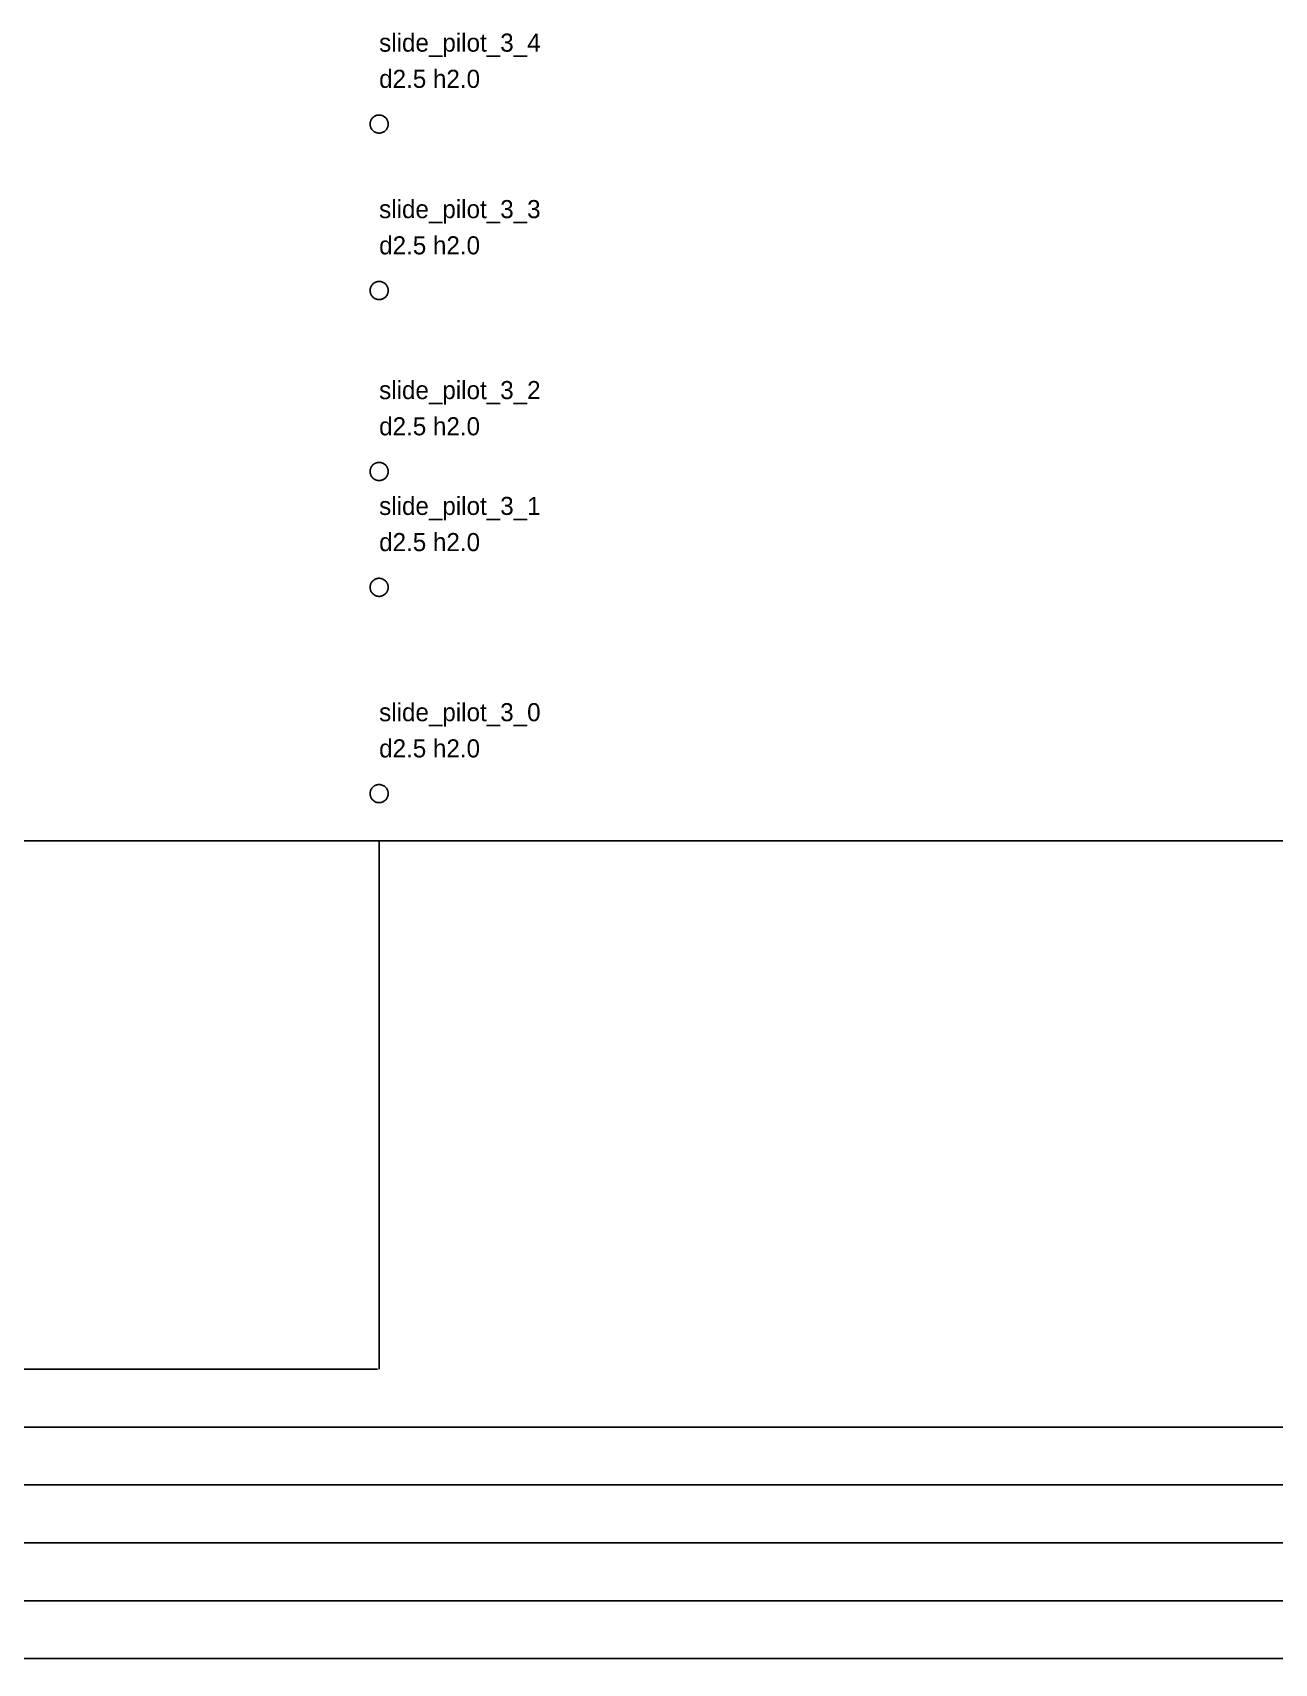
# Model space of a CAD drawing. Header units: millimetres. Extents: x -90 to 2551, y -195 to 364.
# Drawn here: x 1521.6 to 1693.2, y -113.7 to 111.6 of the extents above; entities that cross this region are included whole.
import ezdxf

# ---------------------------------------------------------------- set-up
doc = ezdxf.new("R2010")
doc.units = ezdxf.units.MM
for name, color, linetype in [('ANNOTATION', 7, 'Continuous'), ('CUT', 1, 'Continuous'), ('DIMENSION', 8, 'Continuous')]:
    doc.layers.add(name, color=color, linetype=linetype)
doc.dimstyles.get("Standard").update_dxf_attribs({"dimtxt": 2.5, "dimasz": 2.5, "dimexe": 1.25, "dimexo": 0.625, "dimtad": 1, "dimtxsty": 'Standard', "dimcen": 2.5, "dimazin": 3, "dimtfac": 1, "dimtmove": 0, "dimatfit": 3})

# ---------------------------------------------------------------- blocks, each defined once
blk = doc.blocks.new('_CLOSEDFILLED')
at = {"color": 0, "linetype": 'ByBlock'}
blk.add_solid([(-1, 0.16), (0, 0), (-1, -0.16)], dxfattribs=at)
blk = doc.blocks.new('*D7')
for p, q in [((0, 0), (0, -73)), ((1569.5, 0), (1569.5, -73)), ((0.25, -73), (781.75, -73)), ((787.75, -73), (1569.25, -73))]:
    blk.add_line(p, q)
at = {"layer": 'Defpoints'}
for p in [(0, 0), (1569.5, 0), (0, -73)]:
    blk.add_point(p, dxfattribs=at)
at = {"layer": 'DIMENSION', "xscale": 0.25, "yscale": 0.25, "rotation": 180}
blk.add_blockref('_CLOSEDFILLED', (0, -73), dxfattribs=at)
at = {"layer": 'DIMENSION', "xscale": 0.25, "yscale": 0.25}
blk.add_blockref('_CLOSEDFILLED', (1569.5, -73), dxfattribs=at)
at = {"layer": 'DIMENSION', "insert": (784.75, -73), "char_height": 1, "attachment_point": 5}
blk.add_mtext('1569,5', dxfattribs=at)
blk = doc.blocks.new('*D8')
for p, q in [((0, 0), (0, -81)), ((1779.5, 0), (1779.5, -81)), ((0.25, -81), (886.75, -81)), ((892.75, -81), (1779.25, -81))]:
    blk.add_line(p, q)
at = {"layer": 'Defpoints'}
for p in [(0, 0), (1779.5, 0), (0, -81)]:
    blk.add_point(p, dxfattribs=at)
at = {"layer": 'DIMENSION', "xscale": 0.25, "yscale": 0.25, "rotation": 180}
blk.add_blockref('_CLOSEDFILLED', (0, -81), dxfattribs=at)
at = {"layer": 'DIMENSION', "xscale": 0.25, "yscale": 0.25}
blk.add_blockref('_CLOSEDFILLED', (1779.5, -81), dxfattribs=at)
at = {"layer": 'DIMENSION', "insert": (889.75, -81), "char_height": 1, "attachment_point": 5}
blk.add_mtext('1779,5', dxfattribs=at)
blk = doc.blocks.new('*D9')
for p, q in [((0, 0), (0, -89)), ((1989.5, 0), (1989.5, -89)), ((0.25, -89), (991.75, -89)), ((997.75, -89), (1989.25, -89))]:
    blk.add_line(p, q)
at = {"layer": 'Defpoints'}
for p in [(0, 0), (1989.5, 0), (0, -89)]:
    blk.add_point(p, dxfattribs=at)
at = {"layer": 'DIMENSION', "xscale": 0.25, "yscale": 0.25, "rotation": 180}
blk.add_blockref('_CLOSEDFILLED', (0, -89), dxfattribs=at)
at = {"layer": 'DIMENSION', "xscale": 0.25, "yscale": 0.25}
blk.add_blockref('_CLOSEDFILLED', (1989.5, -89), dxfattribs=at)
at = {"layer": 'DIMENSION', "insert": (994.75, -89), "char_height": 1, "attachment_point": 5}
blk.add_mtext('1989,5', dxfattribs=at)
blk = doc.blocks.new('*D10')
for p, q in [((0, 0), (0, -97)), ((2199.5, 0), (2199.5, -97)), ((0.25, -97), (1096.75, -97)), ((1102.75, -97), (2199.25, -97))]:
    blk.add_line(p, q)
at = {"layer": 'Defpoints'}
for p in [(0, 0), (2199.5, 0), (0, -97)]:
    blk.add_point(p, dxfattribs=at)
at = {"layer": 'DIMENSION', "xscale": 0.25, "yscale": 0.25, "rotation": 180}
blk.add_blockref('_CLOSEDFILLED', (0, -97), dxfattribs=at)
at = {"layer": 'DIMENSION', "xscale": 0.25, "yscale": 0.25}
blk.add_blockref('_CLOSEDFILLED', (2199.5, -97), dxfattribs=at)
at = {"layer": 'DIMENSION', "insert": (1099.75, -97), "char_height": 1, "attachment_point": 5}
blk.add_mtext('2199,5', dxfattribs=at)
blk = doc.blocks.new('*D11')
for p, q in [((0, 0), (0, -105)), ((2291, 0), (2291, -105)), ((0.25, -105), (1143.5, -105)), ((1147.5, -105), (2290.75, -105))]:
    blk.add_line(p, q)
at = {"layer": 'Defpoints'}
for p in [(0, 0), (2291, 0), (0, -105)]:
    blk.add_point(p, dxfattribs=at)
at = {"layer": 'DIMENSION', "xscale": 0.25, "yscale": 0.25, "rotation": 180}
blk.add_blockref('_CLOSEDFILLED', (0, -105), dxfattribs=at)
at = {"layer": 'DIMENSION', "xscale": 0.25, "yscale": 0.25}
blk.add_blockref('_CLOSEDFILLED', (2291, -105), dxfattribs=at)
at = {"layer": 'DIMENSION', "insert": (1145.5, -105), "char_height": 1, "attachment_point": 5}
blk.add_mtext('2291', dxfattribs=at)
blk = doc.blocks.new('*D12')
for p, q in [((0, 0), (0, -113)), ((2300, 0), (2300, -113)), ((0.25, -113), (1148, -113)), ((1152, -113), (2299.75, -113))]:
    blk.add_line(p, q)
at = {"layer": 'Defpoints'}
for p in [(0, 0), (2300, 0), (0, -113)]:
    blk.add_point(p, dxfattribs=at)
at = {"layer": 'DIMENSION', "xscale": 0.25, "yscale": 0.25, "rotation": 180}
blk.add_blockref('_CLOSEDFILLED', (0, -113), dxfattribs=at)
at = {"layer": 'DIMENSION', "xscale": 0.25, "yscale": 0.25}
blk.add_blockref('_CLOSEDFILLED', (2300, -113), dxfattribs=at)
at = {"layer": 'DIMENSION', "insert": (1150, -113), "char_height": 1, "attachment_point": 5}
blk.add_mtext('2300', dxfattribs=at)

msp = doc.modelspace()

# ---------------------------------------------------------------- linework, layer by layer
at = {"layer": 'CUT'}
for p, q in [((1568.25, 99.0785), (1568.26, 99.1567)), ((1568.26, 99.1567), (1568.27, 99.2342)), ((1568.27, 99.2342), (1568.29, 99.3109)), ((1568.29, 99.3109), (1568.31, 99.3863)), ((1568.31, 99.3863), (1568.34, 99.4602)), ((1568.34, 99.4602), (1568.37, 99.5322)), ((1568.37, 99.5322), (1568.4, 99.6022)), ((1568.4, 99.6022), (1568.44, 99.6698)), ((1568.44, 99.6698), (1568.49, 99.7347)), ((1568.49, 99.7347), (1568.54, 99.7968)), ((1568.54, 99.7968), (1568.59, 99.8557)), ((1568.59, 99.8557), (1568.64, 99.9112)), ((1568.64, 99.9112), (1568.7, 99.9631)), ((1568.7, 99.9631), (1568.77, 100.011)), ((1568.77, 100.011), (1568.83, 100.055)), ((1568.83, 100.055), (1568.9, 100.095)), ((1568.9, 100.095), (1568.97, 100.131)), ((1568.97, 100.131), (1569.04, 100.162)), ((1569.04, 100.162), (1569.11, 100.189)), ((1569.11, 100.189), (1569.19, 100.211)), ((1569.19, 100.211), (1569.27, 100.228)), ((1569.27, 100.228), (1569.34, 100.24)), ((1569.34, 100.24), (1569.42, 100.248)), ((1569.42, 100.248), (1569.5, 100.25)), ((1569.5, 100.25), (1569.58, 100.248)), ((1569.58, 100.248), (1569.66, 100.24)), ((1569.66, 100.24), (1569.73, 100.228)), ((1569.73, 100.228), (1569.81, 100.211)), ((1569.81, 100.211), (1569.89, 100.189)), ((1569.89, 100.189), (1569.96, 100.162)), ((1569.96, 100.162), (1570.03, 100.131)), ((1570.03, 100.131), (1570.1, 100.095)), ((1570.1, 100.095), (1570.17, 100.055)), ((1570.17, 100.055), (1570.23, 100.011)), ((1570.23, 100.011), (1570.3, 99.9631)), ((1570.3, 99.9631), (1570.36, 99.9112)), ((1570.36, 99.9112), (1570.41, 99.8557)), ((1570.41, 99.8557), (1570.46, 99.7968)), ((1570.46, 99.7968), (1570.51, 99.7347)), ((1570.51, 99.7347), (1570.56, 99.6698)), ((1570.56, 99.6698), (1570.6, 99.6022)), ((1570.6, 99.6022), (1570.63, 99.5322)), ((1570.63, 99.5322), (1570.66, 99.4602)), ((1570.66, 99.4602), (1570.69, 99.3863)), ((1570.69, 99.3863), (1570.71, 99.3109)), ((1570.71, 99.3109), (1570.73, 99.2342)), ((1570.73, 99.2342), (1570.74, 99.1567)), ((1570.74, 99.1567), (1570.75, 99.0785)), ((1568.25, 99), (1568.25, 99.0785)), ((1568.25, 98.9215), (1568.25, 99)), ((1568.26, 98.8433), (1568.25, 98.9215)), ((1568.27, 98.7658), (1568.26, 98.8433)), ((1568.29, 98.6891), (1568.27, 98.7658)), ((1568.31, 98.6137), (1568.29, 98.6891)), ((1568.34, 98.5398), (1568.31, 98.6137)), ((1568.37, 98.4678), (1568.34, 98.5398)), ((1568.4, 98.3978), (1568.37, 98.4678)), ((1568.44, 98.3302), (1568.4, 98.3978)), ((1568.49, 98.2653), (1568.44, 98.3302)), ((1568.54, 98.2032), (1568.49, 98.2653)), ((1568.59, 98.1443), (1568.54, 98.2032)), ((1568.64, 98.0888), (1568.59, 98.1443)), ((1568.7, 98.0369), (1568.64, 98.0888)), ((1568.77, 97.9887), (1568.7, 98.0369)), ((1568.83, 97.9446), (1568.77, 97.9887)), ((1568.9, 97.9046), (1568.83, 97.9446)), ((1568.97, 97.869), (1568.9, 97.9046)), ((1569.04, 97.8378), (1568.97, 97.869)), ((1569.11, 97.8112), (1569.04, 97.8378)), ((1569.19, 97.7893), (1569.11, 97.8112)), ((1569.27, 97.7721), (1569.19, 97.7893)), ((1569.34, 97.7599), (1569.27, 97.7721)), ((1569.42, 97.7525), (1569.34, 97.7599)), ((1569.5, 97.75), (1569.42, 97.7525)), ((1569.58, 97.7525), (1569.5, 97.75)), ((1569.66, 97.7599), (1569.58, 97.7525)), ((1569.73, 97.7721), (1569.66, 97.7599)), ((1569.81, 97.7893), (1569.73, 97.7721)), ((1569.89, 97.8112), (1569.81, 97.7893)), ((1569.96, 97.8378), (1569.89, 97.8112)), ((1570.03, 97.869), (1569.96, 97.8378)), ((1570.1, 97.9046), (1570.03, 97.869)), ((1570.17, 97.9446), (1570.1, 97.9046)), ((1570.23, 97.9887), (1570.17, 97.9446)), ((1570.3, 98.0369), (1570.23, 97.9887)), ((1570.36, 98.0888), (1570.3, 98.0369)), ((1570.41, 98.1443), (1570.36, 98.0888)), ((1570.46, 98.2032), (1570.41, 98.1443)), ((1570.51, 98.2653), (1570.46, 98.2032)), ((1570.56, 98.3302), (1570.51, 98.2653)), ((1570.6, 98.3978), (1570.56, 98.3302)), ((1570.63, 98.4678), (1570.6, 98.3978)), ((1570.66, 98.5398), (1570.63, 98.4678)), ((1570.69, 98.6137), (1570.66, 98.5398)), ((1570.71, 98.6891), (1570.69, 98.6137)), ((1570.73, 98.7658), (1570.71, 98.6891)), ((1570.74, 98.8433), (1570.73, 98.7658)), ((1570.75, 98.9215), (1570.74, 98.8433)), ((1570.75, 99.0785), (1570.75, 99)), ((1570.75, 99), (1570.75, 98.9215)), ((1568.37, 76.5322), (1568.4, 76.6022)), ((1568.4, 76.6022), (1568.44, 76.6698)), ((1568.44, 76.6698), (1568.49, 76.7347)), ((1568.49, 76.7347), (1568.54, 76.7968)), ((1568.54, 76.7968), (1568.59, 76.8557)), ((1568.59, 76.8557), (1568.64, 76.9112)), ((1568.64, 76.9112), (1568.7, 76.9631)), ((1568.7, 76.9631), (1568.77, 77.0113)), ((1568.77, 77.0113), (1568.83, 77.0554)), ((1568.83, 77.0554), (1568.9, 77.0954)), ((1568.9, 77.0954), (1568.97, 77.131)), ((1568.97, 77.131), (1569.04, 77.1622)), ((1569.04, 77.1622), (1569.11, 77.1888)), ((1569.11, 77.1888), (1569.19, 77.2107)), ((1569.19, 77.2107), (1569.27, 77.2279)), ((1569.27, 77.2279), (1569.34, 77.2401)), ((1569.34, 77.2401), (1569.42, 77.2475)), ((1569.42, 77.2475), (1569.5, 77.25)), ((1569.5, 77.25), (1569.58, 77.2475)), ((1569.58, 77.2475), (1569.66, 77.2401)), ((1569.66, 77.2401), (1569.73, 77.2279)), ((1569.73, 77.2279), (1569.81, 77.2107)), ((1569.81, 77.2107), (1569.89, 77.1888)), ((1569.89, 77.1888), (1569.96, 77.1622)), ((1569.96, 77.1622), (1570.03, 77.131)), ((1570.03, 77.131), (1570.1, 77.0954)), ((1570.1, 77.0954), (1570.17, 77.0554)), ((1570.17, 77.0554), (1570.23, 77.0113)), ((1570.23, 77.0113), (1570.3, 76.9631)), ((1570.3, 76.9631), (1570.36, 76.9112)), ((1570.36, 76.9112), (1570.41, 76.8557)), ((1570.41, 76.8557), (1570.46, 76.7968)), ((1570.46, 76.7968), (1570.51, 76.7347)), ((1570.51, 76.7347), (1570.56, 76.6698)), ((1570.56, 76.6698), (1570.6, 76.6022)), ((1570.6, 76.6022), (1570.63, 76.5322)), ((1568.25, 76.0785), (1568.26, 76.1567)), ((1568.25, 76), (1568.25, 76.0785)), ((1568.25, 75.9215), (1568.25, 76)), ((1568.26, 75.8433), (1568.25, 75.9215)), ((1568.26, 76.1567), (1568.27, 76.2342)), ((1568.27, 75.7658), (1568.26, 75.8433)), ((1568.27, 76.2342), (1568.29, 76.3109)), ((1568.29, 75.6891), (1568.27, 75.7658)), ((1568.29, 76.3109), (1568.31, 76.3863)), ((1568.31, 75.6137), (1568.29, 75.6891)), ((1568.31, 76.3863), (1568.34, 76.4602)), ((1568.34, 75.5398), (1568.31, 75.6137)), ((1568.34, 76.4602), (1568.37, 76.5322)), ((1568.37, 75.4678), (1568.34, 75.5398)), ((1568.4, 75.3978), (1568.37, 75.4678)), ((1568.44, 75.3302), (1568.4, 75.3978)), ((1568.49, 75.2653), (1568.44, 75.3302)), ((1568.54, 75.2032), (1568.49, 75.2653)), ((1568.59, 75.1443), (1568.54, 75.2032)), ((1568.64, 75.0888), (1568.59, 75.1443)), ((1568.7, 75.0369), (1568.64, 75.0888)), ((1568.77, 74.9887), (1568.7, 75.0369)), ((1568.83, 74.9446), (1568.77, 74.9887)), ((1568.9, 74.9046), (1568.83, 74.9446)), ((1568.97, 74.869), (1568.9, 74.9046)), ((1569.04, 74.8378), (1568.97, 74.869)), ((1569.11, 74.8112), (1569.04, 74.8378)), ((1569.19, 74.7893), (1569.11, 74.8112)), ((1569.27, 74.7721), (1569.19, 74.7893)), ((1569.34, 74.7599), (1569.27, 74.7721)), ((1569.42, 74.7525), (1569.34, 74.7599)), ((1569.5, 74.75), (1569.42, 74.7525)), ((1569.58, 74.7525), (1569.5, 74.75)), ((1569.66, 74.7599), (1569.58, 74.7525)), ((1569.73, 74.7721), (1569.66, 74.7599)), ((1569.81, 74.7893), (1569.73, 74.7721)), ((1569.89, 74.8112), (1569.81, 74.7893)), ((1569.96, 74.8378), (1569.89, 74.8112)), ((1570.03, 74.869), (1569.96, 74.8378)), ((1570.1, 74.9046), (1570.03, 74.869)), ((1570.17, 74.9446), (1570.1, 74.9046)), ((1570.23, 74.9887), (1570.17, 74.9446)), ((1570.3, 75.0369), (1570.23, 74.9887)), ((1570.36, 75.0888), (1570.3, 75.0369)), ((1570.41, 75.1443), (1570.36, 75.0888)), ((1570.46, 75.2032), (1570.41, 75.1443)), ((1570.51, 75.2653), (1570.46, 75.2032)), ((1570.56, 75.3302), (1570.51, 75.2653)), ((1570.6, 75.3978), (1570.56, 75.3302)), ((1570.63, 75.4678), (1570.6, 75.3978)), ((1570.63, 76.5322), (1570.66, 76.4602)), ((1570.66, 75.5398), (1570.63, 75.4678)), ((1570.66, 76.4602), (1570.69, 76.3863)), ((1570.69, 75.6137), (1570.66, 75.5398)), ((1570.69, 76.3863), (1570.71, 76.3109)), ((1570.71, 75.6891), (1570.69, 75.6137)), ((1570.71, 76.3109), (1570.73, 76.2342)), ((1570.73, 75.7658), (1570.71, 75.6891)), ((1570.73, 76.2342), (1570.74, 76.1567)), ((1570.74, 75.8433), (1570.73, 75.7658)), ((1570.74, 76.1567), (1570.75, 76.0785)), ((1570.75, 75.9215), (1570.74, 75.8433)), ((1570.75, 76.0785), (1570.75, 76)), ((1570.75, 76), (1570.75, 75.9215)), ((1568.54, 51.7968), (1568.59, 51.8557)), ((1568.59, 51.8557), (1568.64, 51.9112)), ((1568.64, 51.9112), (1568.7, 51.9631)), ((1568.7, 51.9631), (1568.77, 52.0113)), ((1568.77, 52.0113), (1568.83, 52.0554)), ((1568.83, 52.0554), (1568.9, 52.0954)), ((1568.9, 52.0954), (1568.97, 52.131)), ((1568.97, 52.131), (1569.04, 52.1622)), ((1569.04, 52.1622), (1569.11, 52.1888)), ((1569.11, 52.1888), (1569.19, 52.2107)), ((1569.19, 52.2107), (1569.27, 52.2279)), ((1569.27, 52.2279), (1569.34, 52.2401)), ((1569.34, 52.2401), (1569.42, 52.2475)), ((1569.42, 52.2475), (1569.5, 52.25)), ((1569.5, 52.25), (1569.58, 52.2475)), ((1569.58, 52.2475), (1569.66, 52.2401)), ((1569.66, 52.2401), (1569.73, 52.2279)), ((1569.73, 52.2279), (1569.81, 52.2107)), ((1569.81, 52.2107), (1569.89, 52.1888)), ((1569.89, 52.1888), (1569.96, 52.1622)), ((1569.96, 52.1622), (1570.03, 52.131)), ((1570.03, 52.131), (1570.1, 52.0954)), ((1570.1, 52.0954), (1570.17, 52.0554)), ((1570.17, 52.0554), (1570.23, 52.0113)), ((1570.23, 52.0113), (1570.3, 51.9631)), ((1570.3, 51.9631), (1570.36, 51.9112)), ((1570.36, 51.9112), (1570.41, 51.8557)), ((1570.41, 51.8557), (1570.46, 51.7968)), ((1568.25, 51.0785), (1568.26, 51.1567)), ((1568.25, 51), (1568.25, 51.0785)), ((1568.25, 50.9215), (1568.25, 51)), ((1568.26, 50.8433), (1568.25, 50.9215)), ((1568.26, 51.1567), (1568.27, 51.2342)), ((1568.27, 50.7658), (1568.26, 50.8433)), ((1568.27, 51.2342), (1568.29, 51.3109)), ((1568.29, 50.6891), (1568.27, 50.7658)), ((1568.29, 51.3109), (1568.31, 51.3863)), ((1568.31, 50.6137), (1568.29, 50.6891)), ((1568.31, 51.3863), (1568.34, 51.4602)), ((1568.34, 50.5398), (1568.31, 50.6137)), ((1568.34, 51.4602), (1568.37, 51.5322)), ((1568.37, 50.4678), (1568.34, 50.5398)), ((1568.37, 51.5322), (1568.4, 51.6022)), ((1568.4, 50.3978), (1568.37, 50.4678)), ((1568.4, 51.6022), (1568.44, 51.6698)), ((1568.44, 50.3302), (1568.4, 50.3978)), ((1568.44, 51.6698), (1568.49, 51.7347)), ((1568.49, 50.2653), (1568.44, 50.3302)), ((1568.49, 51.7347), (1568.54, 51.7968)), ((1568.54, 50.2032), (1568.49, 50.2653)), ((1568.59, 50.1443), (1568.54, 50.2032)), ((1568.64, 50.0888), (1568.59, 50.1443)), ((1568.7, 50.0369), (1568.64, 50.0888)), ((1568.77, 49.9887), (1568.7, 50.0369)), ((1568.83, 49.9446), (1568.77, 49.9887)), ((1568.9, 49.9046), (1568.83, 49.9446)), ((1568.97, 49.869), (1568.9, 49.9046)), ((1569.04, 49.8378), (1568.97, 49.869)), ((1569.11, 49.8112), (1569.04, 49.8378)), ((1569.19, 49.7893), (1569.11, 49.8112)), ((1569.27, 49.7721), (1569.19, 49.7893)), ((1569.34, 49.7599), (1569.27, 49.7721)), ((1569.42, 49.7525), (1569.34, 49.7599)), ((1569.5, 49.75), (1569.42, 49.7525)), ((1569.58, 49.7525), (1569.5, 49.75)), ((1569.66, 49.7599), (1569.58, 49.7525)), ((1569.73, 49.7721), (1569.66, 49.7599)), ((1569.81, 49.7893), (1569.73, 49.7721)), ((1569.89, 49.8112), (1569.81, 49.7893)), ((1569.96, 49.8378), (1569.89, 49.8112)), ((1570.03, 49.869), (1569.96, 49.8378)), ((1570.1, 49.9046), (1570.03, 49.869)), ((1570.17, 49.9446), (1570.1, 49.9046)), ((1570.23, 49.9887), (1570.17, 49.9446)), ((1570.3, 50.0369), (1570.23, 49.9887)), ((1570.36, 50.0888), (1570.3, 50.0369)), ((1570.41, 50.1443), (1570.36, 50.0888)), ((1570.46, 50.2032), (1570.41, 50.1443)), ((1570.46, 51.7968), (1570.51, 51.7347)), ((1570.51, 50.2653), (1570.46, 50.2032)), ((1570.51, 51.7347), (1570.56, 51.6698)), ((1570.56, 50.3302), (1570.51, 50.2653)), ((1570.56, 51.6698), (1570.6, 51.6022)), ((1570.6, 50.3978), (1570.56, 50.3302)), ((1570.6, 51.6022), (1570.63, 51.5322)), ((1570.63, 50.4678), (1570.6, 50.3978)), ((1570.63, 51.5322), (1570.66, 51.4602)), ((1570.66, 50.5398), (1570.63, 50.4678)), ((1570.66, 51.4602), (1570.69, 51.3863)), ((1570.69, 50.6137), (1570.66, 50.5398)), ((1570.69, 51.3863), (1570.71, 51.3109)), ((1570.71, 50.6891), (1570.69, 50.6137)), ((1570.71, 51.3109), (1570.73, 51.2342)), ((1570.73, 50.7658), (1570.71, 50.6891)), ((1570.73, 51.2342), (1570.74, 51.1567)), ((1570.74, 50.8433), (1570.73, 50.7658)), ((1570.74, 51.1567), (1570.75, 51.0785)), ((1570.75, 50.9215), (1570.74, 50.8433)), ((1570.75, 51.0785), (1570.75, 51)), ((1570.75, 51), (1570.75, 50.9215)), ((1568.77, 36.0113), (1568.83, 36.0554)), ((1568.83, 36.0554), (1568.9, 36.0954)), ((1568.9, 36.0954), (1568.97, 36.131)), ((1568.97, 36.131), (1569.04, 36.1622)), ((1569.04, 36.1622), (1569.11, 36.1888)), ((1569.11, 36.1888), (1569.19, 36.2107)), ((1569.19, 36.2107), (1569.27, 36.2279)), ((1569.27, 36.2279), (1569.34, 36.2401)), ((1569.34, 36.2401), (1569.42, 36.2475)), ((1569.42, 36.2475), (1569.5, 36.25)), ((1569.5, 36.25), (1569.58, 36.2475)), ((1569.58, 36.2475), (1569.66, 36.2401)), ((1569.66, 36.2401), (1569.73, 36.2279)), ((1569.73, 36.2279), (1569.81, 36.2107)), ((1569.81, 36.2107), (1569.89, 36.1888)), ((1569.89, 36.1888), (1569.96, 36.1622)), ((1569.96, 36.1622), (1570.03, 36.131)), ((1570.03, 36.131), (1570.1, 36.0954)), ((1570.1, 36.0954), (1570.17, 36.0554)), ((1570.17, 36.0554), (1570.23, 36.0113)), ((1568.25, 35.0785), (1568.26, 35.1567)), ((1568.25, 35), (1568.25, 35.0785)), ((1568.25, 34.9215), (1568.25, 35)), ((1568.26, 34.8433), (1568.25, 34.9215)), ((1568.26, 35.1567), (1568.27, 35.2342)), ((1568.27, 34.7658), (1568.26, 34.8433)), ((1568.27, 35.2342), (1568.29, 35.3109)), ((1568.29, 34.6891), (1568.27, 34.7658)), ((1568.29, 35.3109), (1568.31, 35.3863)), ((1568.31, 34.6137), (1568.29, 34.6891)), ((1568.31, 35.3863), (1568.34, 35.4602)), ((1568.34, 34.5398), (1568.31, 34.6137)), ((1568.34, 35.4602), (1568.37, 35.5322)), ((1568.37, 34.4678), (1568.34, 34.5398)), ((1568.37, 35.5322), (1568.4, 35.6022)), ((1568.4, 34.3978), (1568.37, 34.4678)), ((1568.4, 35.6022), (1568.44, 35.6698)), ((1568.44, 34.3302), (1568.4, 34.3978)), ((1568.44, 35.6698), (1568.49, 35.7347)), ((1568.49, 34.2653), (1568.44, 34.3302)), ((1568.49, 35.7347), (1568.54, 35.7968)), ((1568.54, 34.2032), (1568.49, 34.2653)), ((1568.54, 35.7968), (1568.59, 35.8557)), ((1568.59, 34.1443), (1568.54, 34.2032)), ((1568.59, 35.8557), (1568.64, 35.9112)), ((1568.64, 34.0888), (1568.59, 34.1443)), ((1568.64, 35.9112), (1568.7, 35.9631)), ((1568.7, 34.0369), (1568.64, 34.0888)), ((1568.7, 35.9631), (1568.77, 36.0113)), ((1568.77, 33.9887), (1568.7, 34.0369)), ((1568.83, 33.9446), (1568.77, 33.9887)), ((1568.9, 33.9046), (1568.83, 33.9446)), ((1568.97, 33.869), (1568.9, 33.9046)), ((1569.04, 33.8378), (1568.97, 33.869)), ((1569.11, 33.8112), (1569.04, 33.8378)), ((1569.19, 33.7893), (1569.11, 33.8112)), ((1569.89, 33.8112), (1569.81, 33.7893)), ((1569.96, 33.8378), (1569.89, 33.8112)), ((1570.03, 33.869), (1569.96, 33.8378)), ((1570.1, 33.9046), (1570.03, 33.869)), ((1570.17, 33.9446), (1570.1, 33.9046)), ((1570.23, 33.9887), (1570.17, 33.9446)), ((1570.23, 36.0113), (1570.3, 35.9631)), ((1570.3, 34.0369), (1570.23, 33.9887)), ((1570.3, 35.9631), (1570.36, 35.9112)), ((1570.36, 34.0888), (1570.3, 34.0369)), ((1570.36, 35.9112), (1570.41, 35.8557)), ((1570.41, 34.1443), (1570.36, 34.0888)), ((1570.41, 35.8557), (1570.46, 35.7968)), ((1570.46, 34.2032), (1570.41, 34.1443)), ((1570.46, 35.7968), (1570.51, 35.7347)), ((1570.51, 34.2653), (1570.46, 34.2032)), ((1570.51, 35.7347), (1570.56, 35.6698)), ((1570.56, 34.3302), (1570.51, 34.2653)), ((1570.56, 35.6698), (1570.6, 35.6022)), ((1570.6, 34.3978), (1570.56, 34.3302)), ((1570.6, 35.6022), (1570.63, 35.5322)), ((1570.63, 34.4678), (1570.6, 34.3978)), ((1570.63, 35.5322), (1570.66, 35.4602)), ((1570.66, 34.5398), (1570.63, 34.4678)), ((1570.66, 35.4602), (1570.69, 35.3863)), ((1570.69, 34.6137), (1570.66, 34.5398)), ((1570.69, 35.3863), (1570.71, 35.3109)), ((1570.71, 34.6891), (1570.69, 34.6137)), ((1570.71, 35.3109), (1570.73, 35.2342)), ((1570.73, 34.7658), (1570.71, 34.6891)), ((1570.73, 35.2342), (1570.74, 35.1567)), ((1570.74, 34.8433), (1570.73, 34.7658)), ((1570.74, 35.1567), (1570.75, 35.0785)), ((1570.75, 34.9215), (1570.74, 34.8433)), ((1570.75, 35.0785), (1570.75, 35)), ((1570.75, 35), (1570.75, 34.9215)), ((1569.27, 33.7721), (1569.19, 33.7893)), ((1569.34, 33.7599), (1569.27, 33.7721)), ((1569.42, 33.7525), (1569.34, 33.7599)), ((1569.5, 33.75), (1569.42, 33.7525)), ((1569.58, 33.7525), (1569.5, 33.75)), ((1569.66, 33.7599), (1569.58, 33.7525)), ((1569.73, 33.7721), (1569.66, 33.7599)), ((1569.81, 33.7893), (1569.73, 33.7721)), ((1568.27, 6.73423), (1568.29, 6.81086)), ((1568.29, 6.81086), (1568.31, 6.88627)), ((1568.31, 6.88627), (1568.34, 6.96016)), ((1568.34, 6.96016), (1568.37, 7.03222)), ((1568.37, 7.03222), (1568.4, 7.10219)), ((1568.4, 7.10219), (1568.44, 7.16978)), ((1568.44, 7.16978), (1568.49, 7.23473)), ((1568.49, 7.23473), (1568.54, 7.29678)), ((1568.54, 7.29678), (1568.59, 7.35568)), ((1568.59, 7.35568), (1568.64, 7.41121)), ((1568.64, 7.41121), (1568.7, 7.46314)), ((1568.7, 7.46314), (1568.77, 7.51127)), ((1568.77, 7.51127), (1568.83, 7.55541)), ((1568.83, 7.55541), (1568.9, 7.59538)), ((1568.9, 7.59538), (1568.97, 7.63103)), ((1568.97, 7.63103), (1569.04, 7.66222)), ((1569.04, 7.66222), (1569.11, 7.68882)), ((1569.11, 7.68882), (1569.19, 7.71073)), ((1569.19, 7.71073), (1569.27, 7.72786)), ((1569.27, 7.72786), (1569.34, 7.74014)), ((1569.34, 7.74014), (1569.42, 7.74753)), ((1569.42, 7.74753), (1569.5, 7.75)), ((1569.5, 7.75), (1569.58, 7.74753)), ((1569.58, 7.74753), (1569.66, 7.74014)), ((1569.66, 7.74014), (1569.73, 7.72786)), ((1569.73, 7.72786), (1569.81, 7.71073)), ((1569.81, 7.71073), (1569.89, 7.68882)), ((1569.89, 7.68882), (1569.96, 7.66222)), ((1569.96, 7.66222), (1570.03, 7.63103)), ((1570.03, 7.63103), (1570.1, 7.59538)), ((1570.1, 7.59538), (1570.17, 7.55541)), ((1570.17, 7.55541), (1570.23, 7.51127)), ((1570.23, 7.51127), (1570.3, 7.46314)), ((1570.3, 7.46314), (1570.36, 7.41121)), ((1570.36, 7.41121), (1570.41, 7.35568)), ((1570.41, 7.35568), (1570.46, 7.29678)), ((1570.46, 7.29678), (1570.51, 7.23473)), ((1570.51, 7.23473), (1570.56, 7.16978)), ((1570.56, 7.16978), (1570.6, 7.10219)), ((1570.6, 7.10219), (1570.63, 7.03222)), ((1570.63, 7.03222), (1570.66, 6.96016)), ((1570.66, 6.96016), (1570.69, 6.88627)), ((1570.69, 6.88627), (1570.71, 6.81086)), ((1570.71, 6.81086), (1570.73, 6.73423)), ((1568.25, 6.57849), (1568.26, 6.65667)), ((1568.25, 6.5), (1568.25, 6.57849)), ((1568.25, 6.42151), (1568.25, 6.5)), ((1568.26, 6.34333), (1568.25, 6.42151)), ((1568.26, 6.65667), (1568.27, 6.73423)), ((1568.27, 6.26577), (1568.26, 6.34333)), ((1568.29, 6.18914), (1568.27, 6.26577)), ((1568.31, 6.11373), (1568.29, 6.18914)), ((1568.34, 6.03984), (1568.31, 6.11373)), ((1568.37, 5.96778), (1568.34, 6.03984)), ((1568.4, 5.89781), (1568.37, 5.96778)), ((1568.44, 5.83022), (1568.4, 5.89781)), ((1568.49, 5.76527), (1568.44, 5.83022)), ((1568.54, 5.70322), (1568.49, 5.76527)), ((1568.59, 5.64432), (1568.54, 5.70322)), ((1568.64, 5.58879), (1568.59, 5.64432)), ((1568.7, 5.53686), (1568.64, 5.58879)), ((1568.77, 5.48873), (1568.7, 5.53686)), ((1568.83, 5.44459), (1568.77, 5.48873)), ((1568.9, 5.40462), (1568.83, 5.44459)), ((1568.97, 5.36897), (1568.9, 5.40462)), ((1569.04, 5.33778), (1568.97, 5.36897)), ((1569.11, 5.31118), (1569.04, 5.33778)), ((1569.19, 5.28927), (1569.11, 5.31118)), ((1569.27, 5.27214), (1569.19, 5.28927)), ((1569.34, 5.25986), (1569.27, 5.27214)), ((1569.42, 5.25247), (1569.34, 5.25986)), ((1569.5, 5.25), (1569.42, 5.25247)), ((1569.58, 5.25247), (1569.5, 5.25)), ((1569.66, 5.25986), (1569.58, 5.25247)), ((1569.73, 5.27214), (1569.66, 5.25986)), ((1569.81, 5.28927), (1569.73, 5.27214)), ((1569.89, 5.31118), (1569.81, 5.28927)), ((1569.96, 5.33778), (1569.89, 5.31118)), ((1570.03, 5.36897), (1569.96, 5.33778)), ((1570.1, 5.40462), (1570.03, 5.36897)), ((1570.17, 5.44459), (1570.1, 5.40462)), ((1570.23, 5.48873), (1570.17, 5.44459)), ((1570.3, 5.53686), (1570.23, 5.48873)), ((1570.36, 5.58879), (1570.3, 5.53686)), ((1570.41, 5.64432), (1570.36, 5.58879)), ((1570.46, 5.70322), (1570.41, 5.64432)), ((1570.51, 5.76527), (1570.46, 5.70322)), ((1570.56, 5.83022), (1570.51, 5.76527)), ((1570.6, 5.89781), (1570.56, 5.83022)), ((1570.63, 5.96778), (1570.6, 5.89781)), ((1570.66, 6.03984), (1570.63, 5.96778)), ((1570.69, 6.11373), (1570.66, 6.03984)), ((1570.71, 6.18914), (1570.69, 6.11373)), ((1570.73, 6.26577), (1570.71, 6.18914)), ((1570.73, 6.73423), (1570.74, 6.65667)), ((1570.74, 6.34333), (1570.73, 6.26577)), ((1570.74, 6.65667), (1570.75, 6.57849)), ((1570.75, 6.42151), (1570.74, 6.34333)), ((1570.75, 6.57849), (1570.75, 6.5)), ((1570.75, 6.5), (1570.75, 6.42151)), ((0, 0), (2300, 0))]:
    msp.add_line(p, q, dxfattribs=at)

# ---------------------------------------------------------------- texts
at = {"layer": 'ANNOTATION'}
for s, p in [('slide_pilot_3_4', (1569.5, 109)), ('d2.5 h2.0', (1569.5, 104)), ('slide_pilot_3_3', (1569.5, 86)), ('d2.5 h2.0', (1569.5, 81)), ('slide_pilot_3_2', (1569.5, 61)), ('d2.5 h2.0', (1569.5, 56)), ('slide_pilot_3_1', (1569.5, 45)), ('d2.5 h2.0', (1569.5, 40)), ('slide_pilot_3_0', (1569.5, 16.5)), ('d2.5 h2.0', (1569.5, 11.5))]:
    msp.add_text(s, height=2.5, dxfattribs=at).set_placement(p)

# ---------------------------------------------------------------- dimensions: what is measured, and where the dimension line sits
at = {"layer": 'DIMENSION'}
for base, p2, picture, middle in [((0, -73), (1569.5, 0), '*D7', (784.75, -73)), ((0, -81), (1779.5, 0), '*D8', (889.75, -81)), ((0, -89), (1989.5, 0), '*D9', (994.75, -89)), ((0, -97), (2199.5, 0), '*D10', (1099.75, -97)), ((0, -105), (2291, 0), '*D11', (1145.5, -105)), ((0, -113), (2300, 0), '*D12', (1150, -113))]:
    dim = msp.add_linear_dim(base=base, p1=(0, 0), p2=p2, dimstyle='Standard', dxfattribs=at)
    dim.commit()
    dim.dimension.update_dxf_attribs({"geometry": picture, "text_midpoint": middle})

doc.saveas('drawing.dxf')
